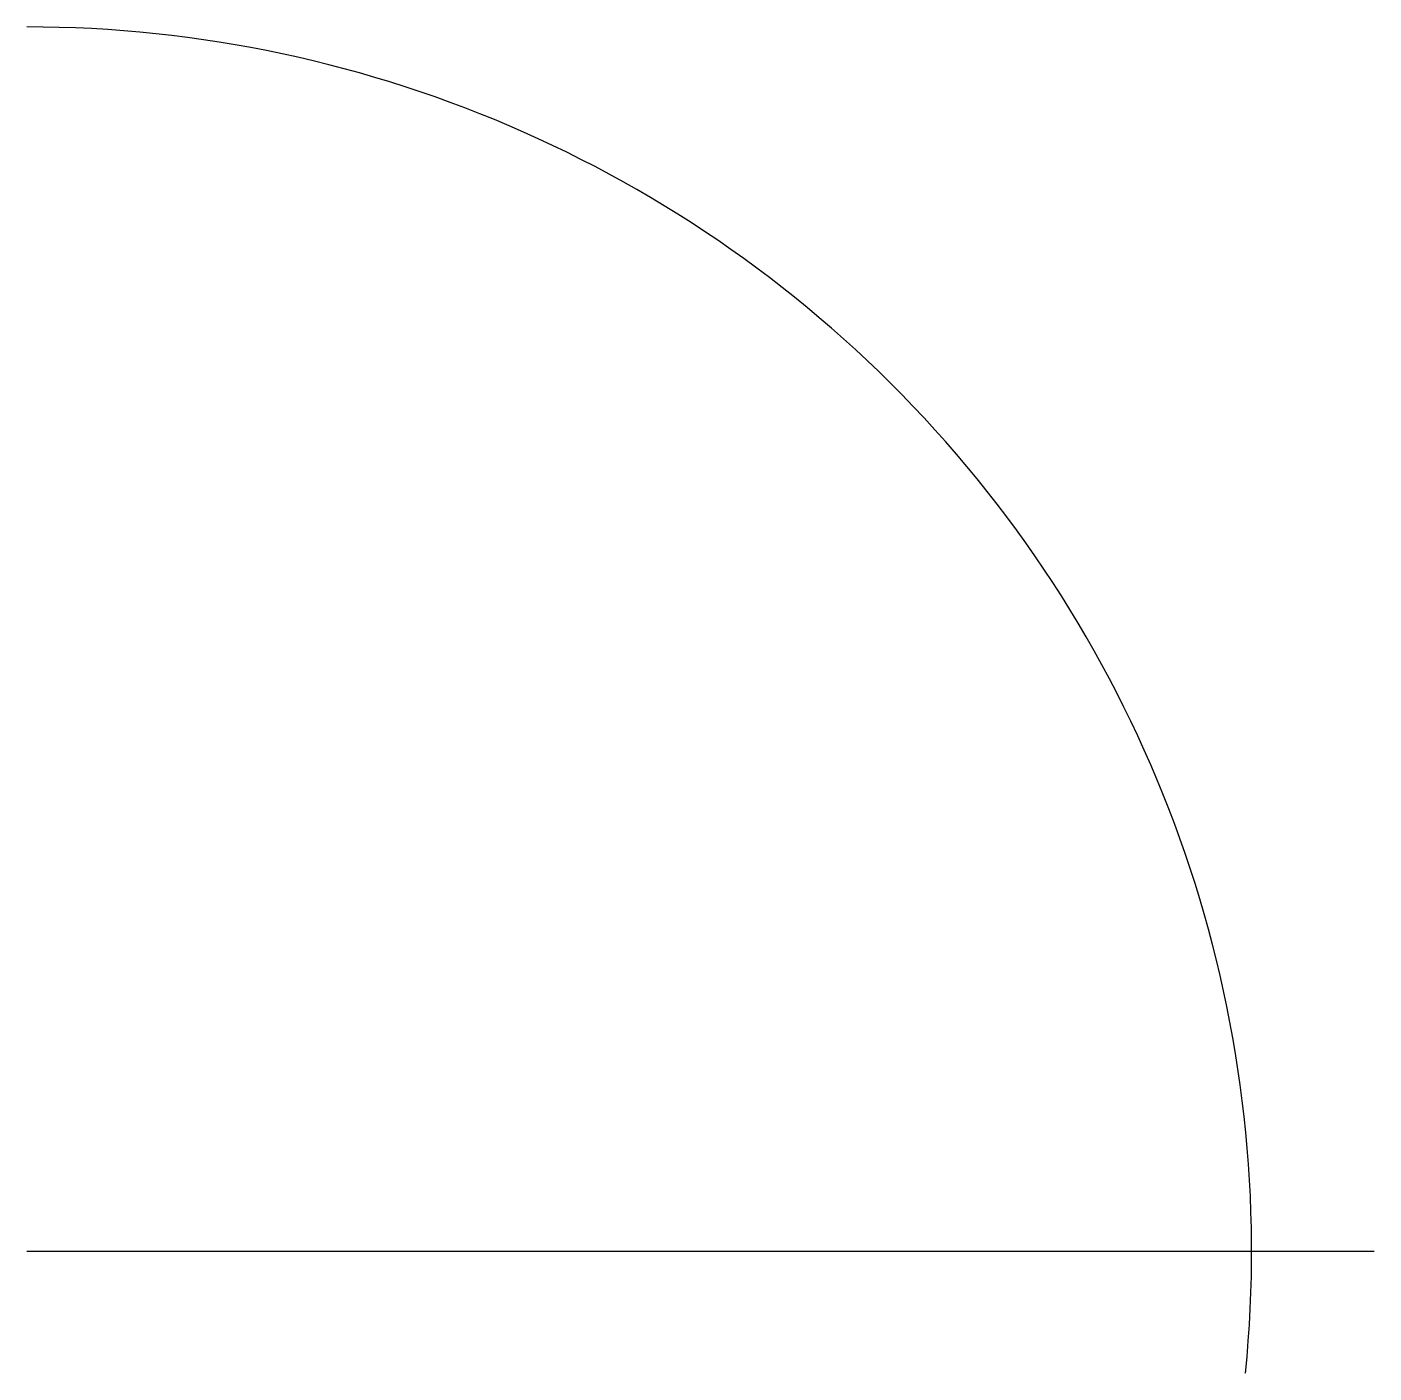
# Model space of a CAD drawing. Extents: x -95.4 to -73.4, y 231.4 to 253.4.
import ezdxf

# ---------------------------------------------------------------- set-up
doc = ezdxf.new("R2010")
doc.units = 0
doc.header["$MEASUREMENT"] = 0
doc.layers.add('10', color=15, linetype='CONTINUOUS')

msp = doc.modelspace()

# ---------------------------------------------------------------- linework, layer by layer
at = {"layer": '10'}
msp.add_line((-95.38514, 233.421262), (-73.42034, 233.421262), dxfattribs=at)
msp.add_arc((-95.385135, 233.42126), 19.968002, 354.289398, 89.999954, dxfattribs=at)

doc.saveas('drawing.dxf')
